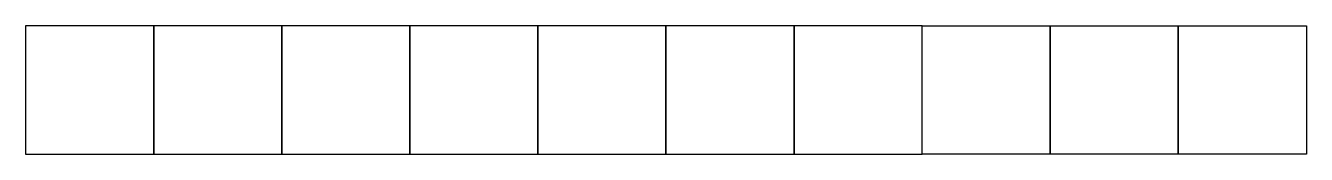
# Model space of a CAD drawing. Extents: x 0 to 200, y 0 to 20.
import ezdxf

# ---------------------------------------------------------------- set-up
doc = ezdxf.new("R2010")
doc.units = 0
doc.header["$MEASUREMENT"] = 0
doc.layers.get('0').update_dxf_attribs({"linetype": 'CONTINUOUS'})

msp = doc.modelspace()

# ---------------------------------------------------------------- linework, layer by layer
for points in [[(0, 0), (20, 0, 4), (20, 20, 4), (0, 20)], [(20, 0, 4), (40, 0), (40, 20), (20, 20, 4)], [(40, 0), (60, 0, 4), (60, 20, 4), (40, 20)], [(60, 0, 4), (80, 0), (80, 20), (60, 20, 4)], [(80, 0), (100, 0, 4), (100, 20, 4), (80, 20)], [(100, 0, 4), (120, 0), (120, 20), (100, 20, 4)], [(120, 0), (140, 0, 4), (140, 20, 4), (120, 20)], [(140, 20, 4), (160, 20), (160, 0), (140, 0, 4)], [(160, 20), (180, 20, 4), (180, 0, 4), (160, 0)], [(180, 20, 4), (200, 20), (200, 0), (180, 0, 4)]]:
    msp.add_3dface(points)

doc.saveas('drawing.dxf')
